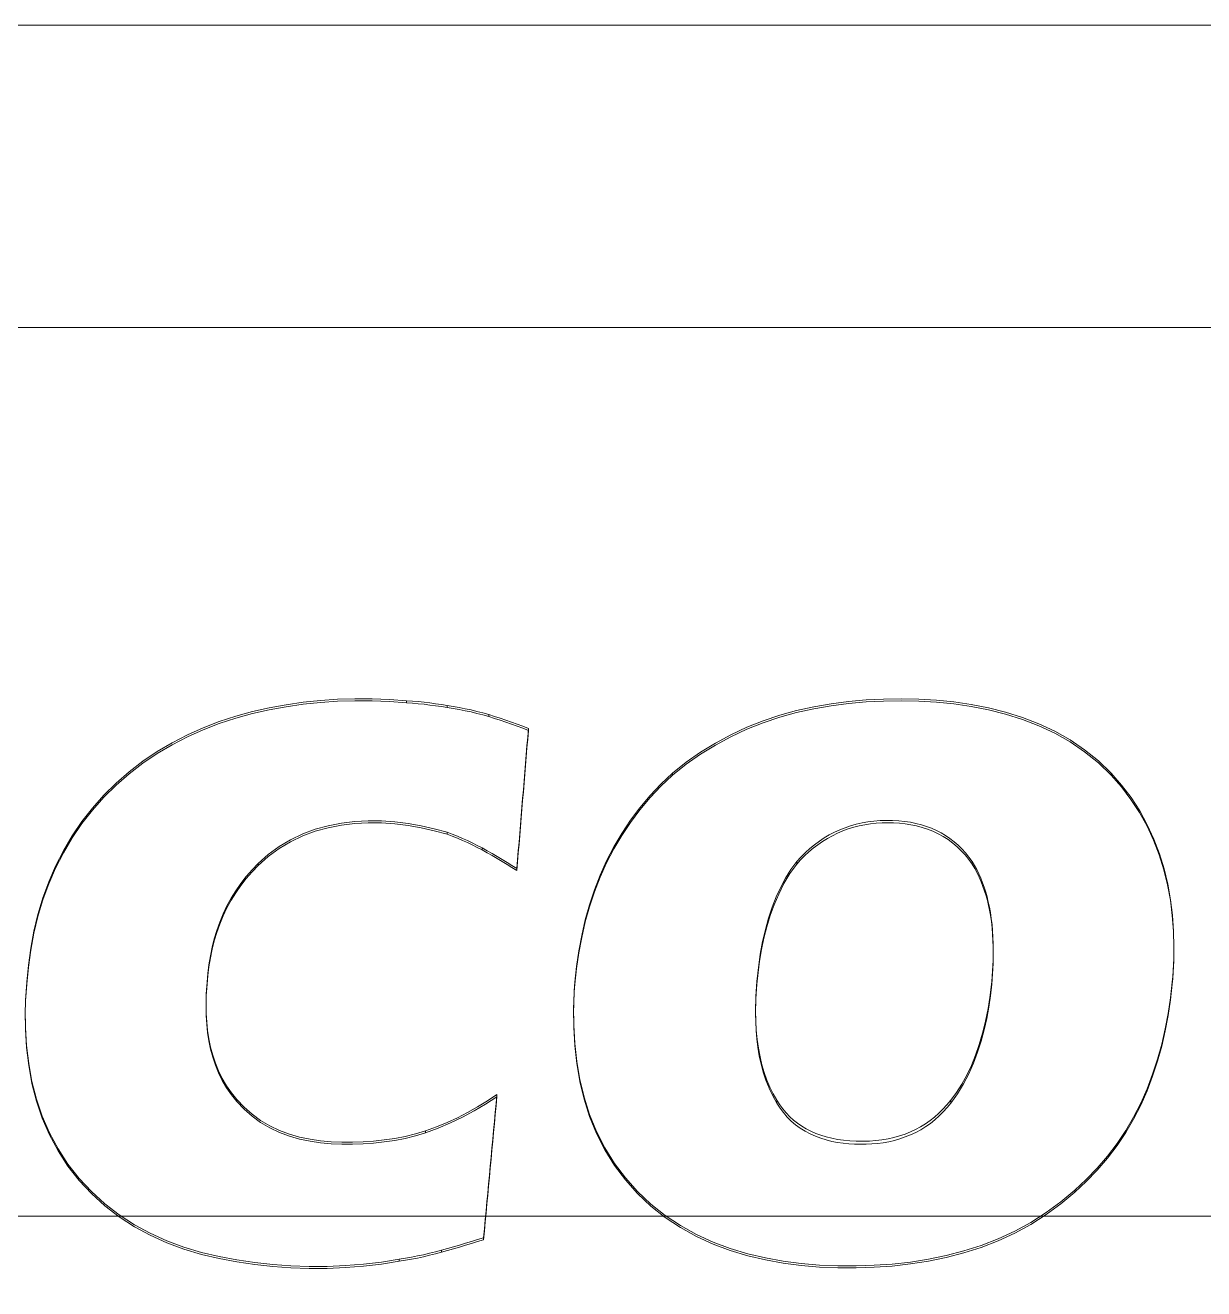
# Model space of a CAD drawing. Header units: millimetres. Extents: x 42151 to 59780, y 37376 to 44547.
# Drawn here: x 47183.6 to 47190.23, y 42699.84 to 42706.95 of the extents above; entities that cross this region are included whole.
import ezdxf

# ---------------------------------------------------------------- set-up
doc = ezdxf.new("R2010")
doc.units = ezdxf.units.MM
doc.set_wipeout_variables(frame=1)
doc.layers.add('! NO PLOT !', color=7, linetype='Continuous', true_color=0xff75dd, plot=False)
doc.layers.add('000-PI-Oprema', color=30, linetype='Continuous', lineweight=5)
doc.layers.add('004-PI-DIN Šina', color=3, linetype='Continuous')

# ---------------------------------------------------------------- blocks, each defined once
blk = doc.blocks.new('*U153')
at = {"layer": '004-PI-DIN Šina'}
blk.add_lwpolyline([(380, -17.5), (380, 17.5), (0, 17.5), (0, -17.5)], close=True, dxfattribs=at)
blk = doc.blocks.new('93444012 - Socomec')
blk.add_wipeout([(49752.7718, 45329.6339), (49959.4718, 45329.6339), (49959.4718, 45389.3339), (50071.4718, 45389.3339), (50071.4718, 45374.3339), (50074.4718, 45367.4057), (50074.4718, 45167.2621), (50071.4809, 45160.7483), (50071.4809, 45144.3339), (50022.0518, 45144.3339), (50022.0518, 45130.5339), (49981.4118, 45130.5339), (49981.4118, 45144.3339), (49959.4718, 45144.3339), (49959.4718, 45205.0339), (49752.7718, 45205.0339), (49752.7718, 45239.9339), (49751.4718, 45240.7339), (49751.4718, 45293.9339), (49752.7718, 45294.7339)]).dxf.layer = '! NO PLOT !'
at = {"layer": '000-PI-Oprema'}
for p, q in [((49764.4718, 45291.5339), (49776.1718, 45291.5339)), ((49751.4718, 45289.8339), (49959.4718, 45289.8339)), ((49766.5553, 45287.7414), (49766.6525, 45287.7444)), ((49766.6525, 45287.7444), (49766.7497, 45287.7441)), ((49769.6279, 45287.7427), (49769.7269, 45287.7444)), ((49769.7269, 45287.7444), (49769.826, 45287.7424)), ((49766.076, 45287.6722), (49766.1704, 45287.6935)), ((49766.076, 45287.6609), (49766.1704, 45287.6823)), ((49766.1704, 45287.6935), (49766.2657, 45287.711)), ((49766.1704, 45287.6823), (49766.2657, 45287.6997)), ((49766.2657, 45287.711), (49766.3617, 45287.7247)), ((49766.2657, 45287.6997), (49766.3617, 45287.7135)), ((49766.3617, 45287.7247), (49766.4583, 45287.7348)), ((49766.3617, 45287.7135), (49766.4583, 45287.7236)), ((49766.4583, 45287.7348), (49766.5553, 45287.7414)), ((49766.4583, 45287.7236), (49766.5553, 45287.7301)), ((49766.5553, 45287.7301), (49766.6525, 45287.7332)), ((49766.6525, 45287.7332), (49766.7497, 45287.7328)), ((49766.7497, 45287.7441), (49766.8467, 45287.7404)), ((49766.7497, 45287.7328), (49766.8467, 45287.7291)), ((49766.8467, 45287.7404), (49766.9432, 45287.7335)), ((49766.8467, 45287.7291), (49766.9432, 45287.7222)), ((49766.9432, 45287.7335), (49766.976, 45287.731)), ((49766.9432, 45287.7222), (49766.9432, 45287.7335)), ((49766.9432, 45287.7222), (49766.976, 45287.7198)), ((49766.976, 45287.731), (49767.0087, 45287.7281)), ((49766.976, 45287.7198), (49767.0087, 45287.7168)), ((49767.0087, 45287.7281), (49767.0414, 45287.7246)), ((49767.0087, 45287.7168), (49767.0414, 45287.7133)), ((49767.0414, 45287.7246), (49767.0741, 45287.7206)), ((49767.0414, 45287.7133), (49767.0741, 45287.7093)), ((49767.0741, 45287.7206), (49767.1067, 45287.7162)), ((49767.0741, 45287.7093), (49767.1067, 45287.7049)), ((49767.1067, 45287.7162), (49767.1393, 45287.7114)), ((49767.1067, 45287.7049), (49767.1393, 45287.7002)), ((49767.1393, 45287.7114), (49767.1718, 45287.7063)), ((49767.1393, 45287.7002), (49767.1718, 45287.6951)), ((49767.1718, 45287.7063), (49767.2056, 45287.7011)), ((49767.1718, 45287.6951), (49767.1718, 45287.7063)), ((49767.1718, 45287.6951), (49767.2056, 45287.6898)), ((49767.2056, 45287.7011), (49767.2393, 45287.6952)), ((49767.2056, 45287.6898), (49767.2393, 45287.6839)), ((49767.2393, 45287.6952), (49767.2728, 45287.6886)), ((49767.2393, 45287.6839), (49767.2728, 45287.6773)), ((49767.2728, 45287.6886), (49767.3062, 45287.6813)), ((49767.2728, 45287.6773), (49767.3062, 45287.6701)), ((49767.3062, 45287.6813), (49767.3395, 45287.6734)), ((49767.3395, 45287.6734), (49767.3726, 45287.6647)), ((49769.0429, 45287.6512), (49769.1383, 45287.6775)), ((49769.1383, 45287.6775), (49769.235, 45287.699)), ((49769.1383, 45287.6662), (49769.235, 45287.6878)), ((49769.235, 45287.699), (49769.3326, 45287.7161)), ((49769.235, 45287.6878), (49769.3326, 45287.7048)), ((49769.3326, 45287.7161), (49769.4308, 45287.7288)), ((49769.3326, 45287.7048), (49769.4308, 45287.7176)), ((49769.4308, 45287.7288), (49769.5291, 45287.7375)), ((49769.4308, 45287.7176), (49769.5291, 45287.7263)), ((49769.5291, 45287.7375), (49769.6279, 45287.7427)), ((49769.5291, 45287.7263), (49769.6279, 45287.7314)), ((49769.6279, 45287.7314), (49769.7269, 45287.7331)), ((49769.7269, 45287.7331), (49769.826, 45287.7312)), ((49769.826, 45287.7424), (49769.9249, 45287.7365)), ((49769.826, 45287.7312), (49769.9249, 45287.7253)), ((49769.9249, 45287.7365), (49770.0234, 45287.7265)), ((49769.9249, 45287.7253), (49770.0234, 45287.7153)), ((49770.0234, 45287.7265), (49770.1212, 45287.7122)), ((49770.0234, 45287.7153), (49770.1212, 45287.701)), ((49770.1212, 45287.7122), (49770.218, 45287.6933)), ((49770.1212, 45287.701), (49770.218, 45287.6821)), ((49770.218, 45287.6933), (49770.3141, 45287.6692)), ((49770.218, 45287.6821), (49770.3141, 45287.658)), ((49765.7986, 45287.581), (49765.8896, 45287.616)), ((49765.7986, 45287.5697), (49765.8896, 45287.6048)), ((49765.8896, 45287.616), (49765.9822, 45287.6464)), ((49765.8896, 45287.6048), (49765.9822, 45287.6352)), ((49765.9822, 45287.6464), (49766.076, 45287.6722)), ((49765.9822, 45287.6352), (49766.076, 45287.6609)), ((49767.3062, 45287.6701), (49767.3395, 45287.6621)), ((49767.3395, 45287.6621), (49767.3726, 45287.6535)), ((49767.3726, 45287.6647), (49767.4055, 45287.6554)), ((49767.3726, 45287.6535), (49767.4055, 45287.6442)), ((49767.4055, 45287.6554), (49767.4378, 45287.6455)), ((49767.4055, 45287.6442), (49767.4055, 45287.6554)), ((49767.4055, 45287.6442), (49767.4378, 45287.6342)), ((49767.4378, 45287.6455), (49767.47, 45287.6352)), ((49767.4378, 45287.6342), (49767.47, 45287.6239)), ((49767.47, 45287.6352), (49767.5021, 45287.6245)), ((49767.47, 45287.6239), (49767.5021, 45287.6133)), ((49767.5021, 45287.6245), (49767.5341, 45287.6134)), ((49767.5021, 45287.6133), (49767.5341, 45287.6021)), ((49767.5341, 45287.6134), (49767.5659, 45287.6018)), ((49767.5341, 45287.6021), (49767.5659, 45287.5906)), ((49768.8578, 45287.5838), (49768.9493, 45287.62)), ((49768.8578, 45287.5725), (49768.9493, 45287.6088)), ((49768.9493, 45287.62), (49769.0429, 45287.6512)), ((49768.9493, 45287.6088), (49769.0429, 45287.64)), ((49769.0429, 45287.64), (49769.1383, 45287.6662)), ((49770.3141, 45287.6692), (49770.4088, 45287.6393)), ((49770.3141, 45287.658), (49770.4088, 45287.6281)), ((49770.4088, 45287.6393), (49770.5013, 45287.6035)), ((49770.4088, 45287.6281), (49770.5013, 45287.5922)), ((49770.5013, 45287.6035), (49770.5908, 45287.5613)), ((49765.6236, 45287.4966), (49765.7098, 45287.5412)), ((49765.7098, 45287.5412), (49765.7986, 45287.581)), ((49765.7098, 45287.53), (49765.7986, 45287.5697)), ((49767.5659, 45287.6018), (49767.5975, 45287.5898)), ((49767.5659, 45287.5906), (49767.5975, 45287.5786)), ((49767.5975, 45287.5898), (49767.6289, 45287.5773)), ((49767.5975, 45287.5786), (49767.6289, 45287.5661)), ((49767.6289, 45287.5661), (49767.6289, 45287.5773)), ((49768.6812, 45287.4954), (49768.7683, 45287.5422)), ((49768.6812, 45287.4842), (49768.7683, 45287.531)), ((49768.7683, 45287.5422), (49768.8578, 45287.5838)), ((49768.7683, 45287.531), (49768.8578, 45287.5725)), ((49770.5013, 45287.5922), (49770.5908, 45287.5501)), ((49770.5908, 45287.5613), (49770.6767, 45287.5125)), ((49770.5908, 45287.5501), (49770.6767, 45287.5012)), ((49765.5403, 45287.4471), (49765.6236, 45287.4966)), ((49765.5403, 45287.4358), (49765.6236, 45287.4854)), ((49765.6236, 45287.4854), (49765.7098, 45287.53)), ((49768.597, 45287.4437), (49768.6812, 45287.4954)), ((49768.597, 45287.4325), (49768.6812, 45287.4842)), ((49770.6767, 45287.5125), (49770.7588, 45287.4567)), ((49770.6767, 45287.5012), (49770.7588, 45287.4454)), ((49765.3825, 45287.3333), (49765.4597, 45287.3926)), ((49765.4597, 45287.3926), (49765.5403, 45287.4471)), ((49765.4597, 45287.3813), (49765.5403, 45287.4358)), ((49768.5162, 45287.3872), (49768.597, 45287.4437)), ((49768.5162, 45287.376), (49768.597, 45287.4325)), ((49770.7588, 45287.4567), (49770.8361, 45287.3944)), ((49770.7588, 45287.4454), (49770.8361, 45287.3832)), ((49770.8361, 45287.3944), (49770.9077, 45287.3261)), ((49765.3091, 45287.2695), (49765.3825, 45287.3333)), ((49765.3091, 45287.2583), (49765.3825, 45287.322)), ((49765.3825, 45287.322), (49765.4597, 45287.3813)), ((49768.3747, 45287.2647), (49768.4392, 45287.3261)), ((49768.4392, 45287.3261), (49768.5162, 45287.3872)), ((49768.4392, 45287.3149), (49768.5162, 45287.376)), ((49768.4392, 45287.3149), (49768.4392, 45287.3261)), ((49770.8361, 45287.3832), (49770.9077, 45287.3149)), ((49770.9077, 45287.3261), (49770.9663, 45287.2592)), ((49770.9077, 45287.3149), (49770.9077, 45287.3261)), ((49765.2399, 45287.2015), (49765.3091, 45287.2695)), ((49765.2399, 45287.1903), (49765.3091, 45287.2583)), ((49768.3135, 45287.1998), (49768.3747, 45287.2647)), ((49768.3135, 45287.1885), (49768.3747, 45287.2535)), ((49768.3747, 45287.2535), (49768.4392, 45287.3149)), ((49770.9077, 45287.3149), (49770.9657, 45287.2487)), ((49770.9657, 45287.2487), (49771.019, 45287.1784)), ((49770.9663, 45287.2592), (49771.0201, 45287.1881)), ((49765.1755, 45287.1294), (49765.2399, 45287.2015)), ((49765.1755, 45287.1182), (49765.2399, 45287.1903)), ((49768.2561, 45287.1316), (49768.3135, 45287.1998)), ((49768.2561, 45287.1203), (49768.3135, 45287.1885)), ((49771.019, 45287.1784), (49771.0673, 45287.1046)), ((49771.0201, 45287.1881), (49771.0688, 45287.1134)), ((49765.1158, 45287.053), (49765.1755, 45287.1294)), ((49765.1158, 45287.0418), (49765.1755, 45287.1182)), ((49768.2027, 45287.0604), (49768.2561, 45287.1316)), ((49768.2027, 45287.0491), (49768.2561, 45287.1203)), ((49771.0673, 45287.1046), (49771.11, 45287.0277)), ((49771.0688, 45287.1134), (49771.1117, 45287.0357)), ((49765.0612, 45286.9728), (49765.1158, 45287.053)), ((49765.0612, 45286.9615), (49765.1158, 45287.0418)), ((49766.5764, 45287.0442), (49766.5023, 45287.03)), ((49766.6515, 45287.0532), (49766.5764, 45287.0442)), ((49766.6515, 45287.042), (49766.5764, 45287.033)), ((49766.7269, 45287.0574), (49766.6515, 45287.0532)), ((49766.7269, 45287.0462), (49766.6515, 45287.042)), ((49766.8019, 45287.057), (49766.7269, 45287.0574)), ((49766.8019, 45287.0458), (49766.7269, 45287.0462)), ((49766.8768, 45287.0517), (49766.8019, 45287.057)), ((49766.8768, 45287.0404), (49766.8019, 45287.0458)), ((49766.9514, 45287.042), (49766.8768, 45287.0517)), ((49766.9514, 45287.0307), (49766.8768, 45287.0404)), ((49767.0255, 45287.0286), (49766.9514, 45287.042)), ((49768.154, 45286.9869), (49768.2027, 45287.0604)), ((49768.154, 45286.9756), (49768.2027, 45287.0491)), ((49769.4421, 45287.0297), (49769.4738, 45287.0387)), ((49769.4738, 45287.0387), (49769.5063, 45287.0461)), ((49769.4911, 45287.0292), (49769.5228, 45287.0357)), ((49769.5063, 45287.0461), (49769.5394, 45287.0519)), ((49769.5228, 45287.0357), (49769.5547, 45287.0406)), ((49769.5394, 45287.0519), (49769.5732, 45287.0562)), ((49769.5547, 45287.0406), (49769.5868, 45287.0441)), ((49769.5732, 45287.0562), (49769.6077, 45287.0589)), ((49769.5868, 45287.0441), (49769.6192, 45287.0461)), ((49769.6077, 45287.0589), (49769.6429, 45287.0601)), ((49769.6192, 45287.0461), (49769.6518, 45287.0469)), ((49769.6429, 45287.0601), (49769.6782, 45287.0596)), ((49769.6518, 45287.0469), (49769.6843, 45287.0462)), ((49769.6782, 45287.0596), (49769.7126, 45287.0577)), ((49769.6843, 45287.0462), (49769.7167, 45287.0441)), ((49769.7126, 45287.0577), (49769.746, 45287.0544)), ((49769.7167, 45287.0441), (49769.749, 45287.0406)), ((49769.746, 45287.0544), (49769.7784, 45287.0495)), ((49769.749, 45287.0406), (49769.781, 45287.0356)), ((49769.7784, 45287.0495), (49769.8097, 45287.0432)), ((49769.781, 45287.0356), (49769.8128, 45287.029)), ((49769.8097, 45287.0432), (49769.8401, 45287.0354)), ((49769.8401, 45287.0354), (49769.8695, 45287.0261)), ((49771.1117, 45287.0357), (49771.1488, 45286.9553)), ((49765.0118, 45286.8892), (49765.0612, 45286.9728)), ((49766.359, 45286.9839), (49766.2908, 45286.9514)), ((49766.359, 45286.9727), (49766.2908, 45286.9401)), ((49766.4297, 45287.0101), (49766.359, 45286.9839)), ((49766.4297, 45286.9988), (49766.359, 45286.9727)), ((49766.5023, 45287.03), (49766.4297, 45287.0101)), ((49766.5023, 45287.0187), (49766.4297, 45286.9988)), ((49766.5764, 45287.033), (49766.5023, 45287.0187)), ((49767.0255, 45287.0173), (49766.9514, 45287.0307)), ((49767.099, 45287.0122), (49767.0255, 45287.0286)), ((49767.099, 45287.0009), (49767.0255, 45287.0173)), ((49767.1718, 45286.9934), (49767.099, 45287.0122)), ((49767.1718, 45286.9821), (49767.099, 45287.0009)), ((49767.2005, 45286.9824), (49767.1718, 45286.9934)), ((49767.1718, 45286.9821), (49767.1718, 45286.9934)), ((49767.2005, 45286.9711), (49767.1718, 45286.9821)), ((49767.229, 45286.9709), (49767.2005, 45286.9824)), ((49767.229, 45286.9596), (49767.2005, 45286.9711)), ((49767.2573, 45286.9588), (49767.229, 45286.9709)), ((49768.1095, 45286.9106), (49768.154, 45286.9869)), ((49768.1095, 45286.8994), (49768.154, 45286.9756)), ((49769.2938, 45286.9613), (49769.3221, 45286.9781)), ((49769.3114, 45286.9583), (49769.3395, 45286.9739)), ((49769.3221, 45286.9781), (49769.351, 45286.9933)), ((49769.3395, 45286.9739), (49769.3685, 45286.988)), ((49769.351, 45286.9933), (49769.3807, 45287.007)), ((49769.3685, 45286.988), (49769.3982, 45287.0006)), ((49769.3807, 45287.007), (49769.4111, 45287.0191)), ((49769.3982, 45287.0006), (49769.4287, 45287.0117)), ((49769.4111, 45287.0191), (49769.4421, 45287.0297)), ((49769.4287, 45287.0117), (49769.4596, 45287.0212)), ((49769.4596, 45287.0212), (49769.4911, 45287.0292)), ((49769.8128, 45287.029), (49769.8442, 45287.0206)), ((49769.8442, 45287.0206), (49769.8751, 45287.0105)), ((49769.8695, 45287.0261), (49769.8979, 45287.0154)), ((49769.8751, 45287.0105), (49769.9054, 45286.9987)), ((49769.8979, 45287.0154), (49769.9252, 45287.0032)), ((49769.9054, 45286.9987), (49769.9347, 45286.9849)), ((49769.9252, 45287.0032), (49769.9516, 45286.9896)), ((49769.9347, 45286.9849), (49769.963, 45286.9694)), ((49769.9516, 45286.9896), (49769.9769, 45286.9744)), ((49769.963, 45286.9694), (49769.9903, 45286.9519)), ((49769.9769, 45286.9744), (49770.0013, 45286.9579)), ((49771.11, 45287.0277), (49771.147, 45286.9484)), ((49765.0118, 45286.8779), (49765.0612, 45286.9615)), ((49766.226, 45286.9127), (49766.1653, 45286.8678)), ((49766.226, 45286.9014), (49766.1653, 45286.8565)), ((49766.2908, 45286.9514), (49766.226, 45286.9127)), ((49766.2908, 45286.9401), (49766.226, 45286.9014)), ((49767.2573, 45286.9476), (49767.229, 45286.9596)), ((49767.2854, 45286.9462), (49767.2573, 45286.9588)), ((49767.2854, 45286.935), (49767.2573, 45286.9476)), ((49767.3132, 45286.9331), (49767.2854, 45286.9462)), ((49767.3132, 45286.9218), (49767.2854, 45286.935)), ((49767.3407, 45286.9194), (49767.3132, 45286.9331)), ((49767.3407, 45286.9081), (49767.3132, 45286.9218)), ((49767.368, 45286.9051), (49767.3407, 45286.9194)), ((49767.368, 45286.8938), (49767.3407, 45286.9081)), ((49767.3679, 45286.8938), (49767.3679, 45286.9051)), ((49767.3963, 45286.8892), (49767.368, 45286.9051)), ((49767.3963, 45286.878), (49767.368, 45286.8938)), ((49768.0691, 45286.8319), (49768.1095, 45286.9106)), ((49768.0691, 45286.8206), (49768.1095, 45286.8994)), ((49769.1876, 45286.8785), (49769.2131, 45286.9016)), ((49769.2071, 45286.8824), (49769.2318, 45286.9032)), ((49769.2131, 45286.9016), (49769.2393, 45286.923)), ((49769.2318, 45286.9032), (49769.2575, 45286.9229)), ((49769.2393, 45286.923), (49769.2662, 45286.9429)), ((49769.2575, 45286.9229), (49769.284, 45286.9413)), ((49769.2662, 45286.9429), (49769.2938, 45286.9613)), ((49769.284, 45286.9413), (49769.3114, 45286.9583)), ((49769.9903, 45286.9519), (49770.0164, 45286.9327)), ((49770.0013, 45286.9579), (49770.0247, 45286.9398)), ((49770.0164, 45286.9327), (49770.0412, 45286.9118)), ((49770.0247, 45286.9398), (49770.047, 45286.9203)), ((49770.0412, 45286.9118), (49770.0647, 45286.8894)), ((49770.047, 45286.9203), (49770.0684, 45286.8994)), ((49770.0684, 45286.8994), (49770.0887, 45286.877)), ((49771.147, 45286.9484), (49771.1784, 45286.8665)), ((49771.1488, 45286.9553), (49771.1803, 45286.8724)), ((49764.9678, 45286.8028), (49765.0118, 45286.8892)), ((49764.9678, 45286.7916), (49765.0118, 45286.8779)), ((49766.1653, 45286.8678), (49766.109, 45286.8168)), ((49766.1653, 45286.8565), (49766.109, 45286.8055)), ((49767.4246, 45286.8731), (49767.3963, 45286.8892)), ((49767.4246, 45286.8619), (49767.3963, 45286.878)), ((49767.4527, 45286.8568), (49767.4246, 45286.8731)), ((49767.4527, 45286.8456), (49767.4246, 45286.8619)), ((49767.4807, 45286.8403), (49767.4527, 45286.8568)), ((49767.4807, 45286.8291), (49767.4527, 45286.8456)), ((49767.5087, 45286.8236), (49767.4807, 45286.8403)), ((49767.5087, 45286.8124), (49767.4807, 45286.8291)), ((49767.5364, 45286.8067), (49767.5087, 45286.8236)), ((49768.0328, 45286.751), (49768.0691, 45286.8319)), ((49768.0328, 45286.7398), (49768.0691, 45286.8206)), ((49769.1064, 45286.7829), (49769.1387, 45286.8279)), ((49769.1387, 45286.8279), (49769.1628, 45286.854)), ((49769.1387, 45286.814), (49769.1604, 45286.8377)), ((49769.1387, 45286.814), (49769.1387, 45286.8279)), ((49769.1604, 45286.8377), (49769.1832, 45286.8605)), ((49769.1628, 45286.854), (49769.1876, 45286.8785)), ((49769.1832, 45286.8605), (49769.2071, 45286.8824)), ((49770.0647, 45286.8894), (49770.0866, 45286.8657)), ((49770.0866, 45286.8657), (49770.1072, 45286.8405)), ((49770.0887, 45286.877), (49770.108, 45286.8532)), ((49770.1072, 45286.8405), (49770.1264, 45286.814)), ((49770.108, 45286.8532), (49770.1264, 45286.8279)), ((49770.1264, 45286.814), (49770.1264, 45286.8279)), ((49770.1264, 45286.8279), (49770.1395, 45286.8058)), ((49771.1784, 45286.8665), (49771.2046, 45286.7826)), ((49771.1803, 45286.8724), (49771.2063, 45286.7875)), ((49764.9296, 45286.7142), (49764.9678, 45286.8028)), ((49764.9296, 45286.703), (49764.9678, 45286.7916)), ((49766.074, 45286.7814), (49766.041, 45286.7441)), ((49766.074, 45286.7702), (49766.041, 45286.7328)), ((49766.109, 45286.8168), (49766.074, 45286.7814)), ((49766.109, 45286.8055), (49766.074, 45286.7702)), ((49766.109, 45286.8055), (49766.109, 45286.8168)), ((49767.5364, 45286.7955), (49767.5087, 45286.8124)), ((49767.5641, 45286.7896), (49767.5364, 45286.8067)), ((49767.5641, 45286.7784), (49767.5364, 45286.7955)), ((49767.5641, 45286.7784), (49767.5641, 45286.7896)), ((49768.0006, 45286.6685), (49768.0328, 45286.751)), ((49769.0672, 45286.7044), (49769.1009, 45286.7606)), ((49769.0764, 45286.7348), (49769.1064, 45286.7829)), ((49769.1009, 45286.7606), (49769.1387, 45286.814)), ((49770.1264, 45286.814), (49770.1406, 45286.79)), ((49770.1395, 45286.8058), (49770.1519, 45286.7829)), ((49770.1406, 45286.79), (49770.1537, 45286.7654)), ((49770.1519, 45286.7829), (49770.1634, 45286.7592)), ((49770.1537, 45286.7654), (49770.1657, 45286.7403)), ((49770.1634, 45286.7592), (49770.1743, 45286.7348)), ((49771.2046, 45286.7826), (49771.2256, 45286.6973)), ((49771.2063, 45286.7875), (49771.2271, 45286.7012)), ((49764.8968, 45286.6235), (49764.9296, 45286.7142)), ((49764.8968, 45286.6122), (49764.9296, 45286.703)), ((49766.0102, 45286.7049), (49765.9816, 45286.6642)), ((49766.0102, 45286.6937), (49765.9816, 45286.6529)), ((49766.041, 45286.7441), (49766.0102, 45286.7049)), ((49766.041, 45286.7328), (49766.0102, 45286.6937)), ((49768.0006, 45286.6573), (49768.0328, 45286.7398)), ((49769.0236, 45286.6292), (49769.0488, 45286.6836)), ((49769.0374, 45286.6459), (49769.0672, 45286.7044)), ((49769.0488, 45286.6836), (49769.0764, 45286.7348)), ((49770.1657, 45286.7403), (49770.1768, 45286.7147)), ((49770.1743, 45286.7348), (49770.1843, 45286.7096)), ((49770.1768, 45286.7147), (49770.1869, 45286.6886)), ((49770.1843, 45286.7096), (49770.1936, 45286.6836)), ((49770.1869, 45286.6886), (49770.196, 45286.6623)), ((49770.1936, 45286.6836), (49770.2022, 45286.6568)), ((49771.2256, 45286.6973), (49771.2414, 45286.6111)), ((49771.2271, 45286.7012), (49771.2426, 45286.614)), ((49764.8692, 45286.5308), (49764.8968, 45286.6235)), ((49764.8692, 45286.5195), (49764.8968, 45286.6122)), ((49765.9557, 45286.6221), (49765.9321, 45286.5786)), ((49765.9557, 45286.6109), (49765.9321, 45286.5674)), ((49765.9816, 45286.6642), (49765.9557, 45286.6221)), ((49765.9816, 45286.6529), (49765.9557, 45286.6109)), ((49767.9727, 45286.5847), (49768.0006, 45286.6685)), ((49767.9727, 45286.5735), (49768.0006, 45286.6573)), ((49769.0008, 45286.5715), (49769.0236, 45286.6292)), ((49769.0116, 45286.5857), (49769.0374, 45286.6459)), ((49770.196, 45286.6623), (49770.2042, 45286.6357)), ((49770.2022, 45286.6568), (49770.21, 45286.6292)), ((49770.2042, 45286.6357), (49770.2116, 45286.6088)), ((49770.21, 45286.6292), (49770.217, 45286.6007)), ((49770.2116, 45286.6088), (49770.2181, 45286.5817)), ((49771.2414, 45286.6111), (49771.2524, 45286.5241)), ((49771.2426, 45286.614), (49771.2533, 45286.526)), ((49765.9321, 45286.5786), (49765.9109, 45286.5339)), ((49765.9321, 45286.5674), (49765.9109, 45286.5226)), ((49767.9489, 45286.4998), (49767.9727, 45286.5847)), ((49767.9489, 45286.4885), (49767.9727, 45286.5735)), ((49768.9803, 45286.5105), (49769.0008, 45286.5715)), ((49768.9893, 45286.5241), (49769.0116, 45286.5857)), ((49770.217, 45286.6007), (49770.2232, 45286.5715)), ((49770.2181, 45286.5817), (49770.2238, 45286.5545)), ((49770.2232, 45286.5715), (49770.2287, 45286.5414)), ((49770.2238, 45286.5545), (49770.2287, 45286.5271)), ((49770.2287, 45286.5271), (49770.2287, 45286.5414)), ((49770.2287, 45286.5414), (49770.2337, 45286.5082)), ((49764.8465, 45286.4366), (49764.8692, 45286.5308)), ((49764.8465, 45286.4253), (49764.8692, 45286.5195)), ((49765.8919, 45286.488), (49765.8753, 45286.4413)), ((49765.8919, 45286.4768), (49765.8753, 45286.4301)), ((49765.9109, 45286.5339), (49765.8919, 45286.488)), ((49765.9109, 45286.5226), (49765.8919, 45286.4768)), ((49767.9288, 45286.4132), (49767.9489, 45286.4998)), ((49767.9288, 45286.4019), (49767.9489, 45286.4885)), ((49768.9623, 45286.446), (49768.9803, 45286.5105)), ((49768.9701, 45286.4613), (49768.9893, 45286.5241)), ((49770.2287, 45286.5271), (49770.234, 45286.4915)), ((49770.2337, 45286.5082), (49770.2378, 45286.474)), ((49770.234, 45286.4915), (49770.2382, 45286.4559)), ((49770.2378, 45286.474), (49770.2409, 45286.4389)), ((49771.2524, 45286.5241), (49771.259, 45286.4365)), ((49771.2533, 45286.526), (49771.2595, 45286.4374)), ((49764.8285, 45286.3413), (49764.8465, 45286.4366)), ((49764.8285, 45286.3301), (49764.8465, 45286.4253)), ((49765.861, 45286.394), (49765.8489, 45286.346)), ((49765.8753, 45286.4413), (49765.861, 45286.394)), ((49765.8753, 45286.4301), (49765.861, 45286.3827)), ((49767.9124, 45286.3258), (49767.9288, 45286.4132)), ((49767.9124, 45286.3145), (49767.9288, 45286.4019)), ((49768.9407, 45286.3334), (49768.954, 45286.3976)), ((49768.9466, 45286.3782), (49768.9623, 45286.446)), ((49768.954, 45286.3976), (49768.9701, 45286.4613)), ((49770.2382, 45286.4559), (49770.2412, 45286.4201)), ((49770.2409, 45286.4389), (49770.2431, 45286.4027)), ((49770.2412, 45286.4201), (49770.2433, 45286.3842)), ((49770.2431, 45286.4027), (49770.2444, 45286.3656)), ((49771.259, 45286.4365), (49771.2614, 45286.3485)), ((49771.2595, 45286.4374), (49771.2615, 45286.3485)), ((49764.8149, 45286.2454), (49764.8285, 45286.3413)), ((49764.8149, 45286.2342), (49764.8285, 45286.3301)), ((49765.8489, 45286.346), (49765.839, 45286.2973)), ((49765.8489, 45286.3348), (49765.839, 45286.2861)), ((49765.861, 45286.3827), (49765.8489, 45286.3348)), ((49767.8995, 45286.2377), (49767.9124, 45286.3258)), ((49768.9299, 45286.2686), (49768.9407, 45286.3334)), ((49768.9336, 45286.3068), (49768.9466, 45286.3782)), ((49770.2433, 45286.3842), (49770.2445, 45286.3483)), ((49770.2444, 45286.3656), (49770.2448, 45286.3274)), ((49770.2445, 45286.3483), (49770.2448, 45286.3124)), ((49770.2448, 45286.3274), (49770.2446, 45286.2997)), ((49770.2448, 45286.3249), (49770.2448, 45286.3274)), ((49770.2448, 45286.3225), (49770.2448, 45286.3249)), ((49770.2448, 45286.32), (49770.2448, 45286.3225)), ((49771.2615, 45286.3485), (49771.2612, 45286.3152)), ((49771.2615, 45286.3372), (49771.2612, 45286.304)), ((49771.2614, 45286.3485), (49771.2614, 45286.3466)), ((49771.2614, 45286.3466), (49771.2615, 45286.3448)), ((49771.2615, 45286.3468), (49771.2615, 45286.3487)), ((49771.2615, 45286.3449), (49771.2615, 45286.3468)), ((49771.2615, 45286.343), (49771.2615, 45286.3449)), ((49771.2615, 45286.3448), (49771.2615, 45286.3429)), ((49771.2615, 45286.3412), (49771.2615, 45286.343)), ((49771.2615, 45286.3429), (49771.2615, 45286.341)), ((49771.2615, 45286.3393), (49771.2615, 45286.3412)), ((49771.2615, 45286.341), (49771.2615, 45286.3391)), ((49771.2615, 45286.3374), (49771.2615, 45286.3393)), ((49771.2615, 45286.3391), (49771.2615, 45286.3372)), ((49765.839, 45286.2973), (49765.831, 45286.2482)), ((49765.839, 45286.2861), (49765.831, 45286.237)), ((49767.8995, 45286.2265), (49767.9124, 45286.3145)), ((49768.9215, 45286.2035), (49768.9299, 45286.2686)), ((49768.923, 45286.2318), (49768.9336, 45286.3068)), ((49770.2439, 45286.2542), (49770.2428, 45286.2252)), ((49770.244, 45286.2714), (49770.2429, 45286.2427)), ((49770.2446, 45286.2833), (49770.2439, 45286.2542)), ((49770.2446, 45286.2997), (49770.244, 45286.2714)), ((49770.2448, 45286.3124), (49770.2446, 45286.2833)), ((49770.2448, 45286.3175), (49770.2448, 45286.32)), ((49770.2448, 45286.3151), (49770.2448, 45286.3175)), ((49770.2448, 45286.3126), (49770.2448, 45286.3151)), ((49771.2604, 45286.282), (49771.2591, 45286.2487)), ((49771.2604, 45286.2707), (49771.2591, 45286.2375)), ((49771.2612, 45286.3152), (49771.2604, 45286.282)), ((49771.2612, 45286.304), (49771.2604, 45286.2707)), ((49764.8057, 45286.1494), (49764.8149, 45286.2454)), ((49764.8057, 45286.1381), (49764.8149, 45286.2342)), ((49765.8249, 45286.1989), (49765.8207, 45286.1494)), ((49765.8249, 45286.1876), (49765.8207, 45286.1381)), ((49765.831, 45286.2482), (49765.8249, 45286.1989)), ((49765.831, 45286.237), (49765.8249, 45286.1876)), ((49767.89, 45286.1494), (49767.8995, 45286.2377)), ((49767.89, 45286.1381), (49767.8995, 45286.2265)), ((49768.9152, 45286.1532), (49768.923, 45286.2318)), ((49768.9152, 45286.1381), (49768.9215, 45286.2035)), ((49770.2395, 45286.1836), (49770.2373, 45286.1532)), ((49770.2413, 45286.1961), (49770.2394, 45286.1671)), ((49770.2414, 45286.2134), (49770.2395, 45286.1836)), ((49770.2428, 45286.2252), (49770.2413, 45286.1961)), ((49770.2429, 45286.2427), (49770.2414, 45286.2134)), ((49771.255, 45286.1824), (49771.2523, 45286.1494)), ((49771.2573, 45286.2156), (49771.255, 45286.1824)), ((49771.2573, 45286.2043), (49771.255, 45286.1712)), ((49771.2591, 45286.2487), (49771.2573, 45286.2156)), ((49771.2591, 45286.2375), (49771.2573, 45286.2043)), ((49764.8019, 45286.0986), (49764.8037, 45286.124)), ((49764.8021, 45286.0911), (49764.8038, 45286.1146)), ((49764.8037, 45286.124), (49764.8057, 45286.1494)), ((49764.8038, 45286.1146), (49764.8057, 45286.1381)), ((49764.8057, 45286.1381), (49764.8057, 45286.1494)), ((49765.8189, 45286.1279), (49765.8174, 45286.1064)), ((49765.8189, 45286.1167), (49765.8174, 45286.0953)), ((49765.8207, 45286.1494), (49765.8189, 45286.1279)), ((49765.8207, 45286.1381), (49765.8189, 45286.1167)), ((49765.8207, 45286.1381), (49765.8207, 45286.1494)), ((49767.8869, 45286.103), (49767.8883, 45286.1262)), ((49767.8871, 45286.0955), (49767.8884, 45286.1168)), ((49767.8883, 45286.1262), (49767.89, 45286.1494)), ((49767.8884, 45286.1168), (49767.89, 45286.1381)), ((49767.8899, 45286.1381), (49767.8899, 45286.1494)), ((49768.9109, 45286.0964), (49768.9128, 45286.1246)), ((49768.911, 45286.0836), (49768.9129, 45286.1109)), ((49768.9128, 45286.1246), (49768.9152, 45286.1532)), ((49768.9129, 45286.1109), (49768.9152, 45286.1381)), ((49768.9152, 45286.1381), (49768.9152, 45286.1532)), ((49770.2373, 45286.1532), (49770.2277, 45286.0758)), ((49770.2373, 45286.1381), (49770.2295, 45286.0733)), ((49770.2394, 45286.1671), (49770.2373, 45286.1381)), ((49770.2373, 45286.1381), (49770.2373, 45286.1532)), ((49771.2523, 45286.1494), (49771.2422, 45286.0615)), ((49771.2523, 45286.1381), (49771.2422, 45286.0502)), ((49771.255, 45286.1712), (49771.2523, 45286.1381)), ((49771.2523, 45286.1381), (49771.2523, 45286.1494)), ((49764.7983, 45286.0222), (49764.7992, 45286.0477)), ((49764.7986, 45286.0204), (49764.7995, 45286.044)), ((49764.7992, 45286.0477), (49764.8004, 45286.0732)), ((49764.7995, 45286.044), (49764.8007, 45286.0675)), ((49764.8004, 45286.0732), (49764.8019, 45286.0986)), ((49764.8007, 45286.0675), (49764.8021, 45286.0911)), ((49765.8149, 45286.0419), (49765.8147, 45286.0203)), ((49765.8154, 45286.0634), (49765.8149, 45286.0419)), ((49765.8154, 45286.0523), (49765.8149, 45286.0308)), ((49765.8162, 45286.0849), (49765.8154, 45286.0634)), ((49765.8163, 45286.0738), (49765.8154, 45286.0523)), ((49765.8174, 45286.1064), (49765.8162, 45286.0849)), ((49765.8174, 45286.0953), (49765.8163, 45286.0738)), ((49767.8839, 45286.0337), (49767.8847, 45286.0567)), ((49767.8842, 45286.0318), (49767.885, 45286.0529)), ((49767.8847, 45286.0567), (49767.8857, 45286.0798)), ((49767.885, 45286.0529), (49767.886, 45286.0742)), ((49767.8857, 45286.0798), (49767.8869, 45286.103)), ((49767.886, 45286.0742), (49767.8871, 45286.0955)), ((49768.9076, 45286.0143), (49768.9083, 45286.0413)), ((49768.9083, 45286.0413), (49768.9094, 45286.0686)), ((49768.9084, 45286.0289), (49768.9095, 45286.0562)), ((49768.9094, 45286.0686), (49768.9109, 45286.0964)), ((49768.9095, 45286.0562), (49768.911, 45286.0836)), ((49770.2277, 45286.0758), (49770.2158, 45286.0017)), ((49770.2295, 45286.0733), (49770.2197, 45286.0087)), ((49771.2422, 45286.0615), (49771.2291, 45285.9739)), ((49771.2422, 45286.0502), (49771.2291, 45285.9627)), ((49764.7977, 45285.9968), (49764.7983, 45286.0222)), ((49764.7984, 45285.8943), (49764.7977, 45285.9968)), ((49764.7977, 45285.9874), (49764.7978, 45285.9893)), ((49764.7977, 45285.9855), (49764.7977, 45285.9874)), ((49764.7984, 45285.883), (49764.7977, 45285.9855)), ((49764.7978, 45285.993), (49764.7979, 45285.9949)), ((49764.7978, 45285.9912), (49764.7978, 45285.993)), ((49764.7978, 45285.9893), (49764.7978, 45285.9912)), ((49764.7979, 45285.9968), (49764.7986, 45286.0204)), ((49764.7979, 45285.9949), (49764.7979, 45285.9968)), ((49765.8149, 45286.0308), (49765.8147, 45286.0093)), ((49765.8147, 45286.0203), (49765.8156, 45285.9727)), ((49765.8147, 45286.0184), (49765.8147, 45286.0203)), ((49765.8147, 45286.0166), (49765.8147, 45286.0184)), ((49765.8147, 45286.0147), (49765.8147, 45286.0166)), ((49765.8147, 45286.0128), (49765.8147, 45286.0147)), ((49765.8147, 45286.0109), (49765.8147, 45286.0128)), ((49765.8147, 45286.0091), (49765.8147, 45286.0109)), ((49765.8147, 45286.0093), (49765.8156, 45285.9617)), ((49765.8156, 45285.9727), (49765.8184, 45285.9253)), ((49767.8831, 45285.9691), (49767.8831, 45285.9709)), ((49767.8831, 45285.9672), (49767.8831, 45285.9691)), ((49767.8831, 45285.9653), (49767.8831, 45285.9672)), ((49767.8834, 45286.0106), (49767.8839, 45286.0337)), ((49767.884, 45285.9081), (49767.8834, 45286.0106)), ((49767.8834, 45285.9994), (49767.8835, 45286.0013)), ((49767.884, 45285.8968), (49767.8834, 45285.9994)), ((49767.8835, 45286.005), (49767.8836, 45286.0069)), ((49767.8835, 45286.0031), (49767.8835, 45286.005)), ((49767.8835, 45286.0013), (49767.8835, 45286.0031)), ((49767.8836, 45286.0088), (49767.8837, 45286.0106)), ((49767.8836, 45286.0069), (49767.8836, 45286.0088)), ((49767.8837, 45286.0106), (49767.8842, 45286.0318)), ((49768.9074, 45285.9879), (49768.9076, 45286.0143)), ((49768.9074, 45285.9741), (49768.9076, 45286.0015)), ((49768.9084, 45285.9324), (49768.9074, 45285.9879)), ((49768.9074, 45285.9853), (49768.9074, 45285.9879)), ((49768.9074, 45285.9827), (49768.9074, 45285.9853)), ((49768.9074, 45285.9801), (49768.9074, 45285.9827)), ((49768.9074, 45285.9776), (49768.9074, 45285.9801)), ((49768.9074, 45285.975), (49768.9074, 45285.9776)), ((49768.9074, 45285.9724), (49768.9074, 45285.975)), ((49768.9081, 45285.9262), (49768.9074, 45285.9741)), ((49768.9076, 45286.0015), (49768.9084, 45286.0289)), ((49770.2158, 45286.0017), (49770.2015, 45285.9309)), ((49770.2197, 45286.0087), (49770.2078, 45285.9445)), ((49771.2291, 45285.9739), (49771.2127, 45285.887)), ((49765.8156, 45285.9617), (49765.8184, 45285.9143)), ((49765.8184, 45285.9253), (49765.8233, 45285.8783)), ((49765.8184, 45285.9143), (49765.8233, 45285.8672)), ((49767.8831, 45285.9634), (49767.8831, 45285.9653)), ((49767.8831, 45285.9616), (49767.8831, 45285.9634)), ((49767.8831, 45285.9597), (49767.8831, 45285.9616)), ((49767.8897, 45285.8054), (49767.884, 45285.9081)), ((49767.8897, 45285.7942), (49767.884, 45285.8968)), ((49768.9103, 45285.8785), (49768.9081, 45285.9262)), ((49768.9114, 45285.8789), (49768.9084, 45285.9324)), ((49770.2015, 45285.9309), (49770.185, 45285.8634)), ((49770.2078, 45285.9445), (49770.1935, 45285.8808)), ((49771.2291, 45285.9627), (49771.2127, 45285.8757)), ((49764.8046, 45285.7927), (49764.7984, 45285.8943)), ((49764.8046, 45285.7814), (49764.7984, 45285.883)), ((49765.8233, 45285.8783), (49765.8305, 45285.8313)), ((49765.8233, 45285.8672), (49765.8305, 45285.8203)), ((49765.8305, 45285.8313), (49765.8402, 45285.7848)), ((49768.9142, 45285.8308), (49768.9103, 45285.8785)), ((49768.9164, 45285.8274), (49768.9114, 45285.8789)), ((49768.92, 45285.7832), (49768.9142, 45285.8308)), ((49768.9233, 45285.7779), (49768.9164, 45285.8274)), ((49770.185, 45285.8634), (49770.1661, 45285.7993)), ((49770.1935, 45285.8808), (49770.1766, 45285.8178)), ((49771.2127, 45285.887), (49771.1928, 45285.8008)), ((49771.2127, 45285.8757), (49771.1928, 45285.7895)), ((49764.8167, 45285.6913), (49764.8046, 45285.7927)), ((49764.8167, 45285.6801), (49764.8046, 45285.7814)), ((49765.8305, 45285.8203), (49765.8401, 45285.7737)), ((49765.8401, 45285.7737), (49765.8523, 45285.7279)), ((49765.8402, 45285.7848), (49765.8524, 45285.739)), ((49767.9009, 45285.7034), (49767.8897, 45285.8054)), ((49767.9009, 45285.6921), (49767.8897, 45285.7942)), ((49768.9279, 45285.7359), (49768.92, 45285.7832)), ((49768.9323, 45285.7303), (49768.9233, 45285.7779)), ((49770.1569, 45285.7555), (49770.134, 45285.6944)), ((49770.1661, 45285.7993), (49770.1449, 45285.7385)), ((49770.1766, 45285.8178), (49770.1569, 45285.7555)), ((49771.1928, 45285.8008), (49771.1693, 45285.7161)), ((49771.1928, 45285.7895), (49771.1693, 45285.7048)), ((49764.8353, 45285.5909), (49764.8167, 45285.6913)), ((49765.8523, 45285.7279), (49765.8673, 45285.6829)), ((49765.8524, 45285.739), (49765.8673, 45285.6941)), ((49765.8673, 45285.6941), (49765.8851, 45285.6504)), ((49765.8673, 45285.6829), (49765.8851, 45285.6392)), ((49767.9183, 45285.6023), (49767.9009, 45285.7034)), ((49767.9183, 45285.5911), (49767.9009, 45285.6921)), ((49768.938, 45285.6891), (49768.9279, 45285.7359)), ((49768.9432, 45285.6846), (49768.9323, 45285.7303)), ((49768.9504, 45285.643), (49768.938, 45285.6891)), ((49768.9561, 45285.6409), (49768.9432, 45285.6846)), ((49770.134, 45285.6944), (49770.1077, 45285.6349)), ((49770.1449, 45285.7385), (49770.1215, 45285.681)), ((49771.1693, 45285.7161), (49771.1418, 45285.6325)), ((49771.1693, 45285.7048), (49771.1418, 45285.6212)), ((49764.8353, 45285.5796), (49764.8167, 45285.6801)), ((49765.8851, 45285.6504), (49765.9062, 45285.6077)), ((49765.8851, 45285.6392), (49765.9061, 45285.5965)), ((49768.9655, 45285.5976), (49768.9504, 45285.643)), ((49768.9711, 45285.5991), (49768.9561, 45285.6409)), ((49770.0958, 45285.627), (49770.0678, 45285.5764)), ((49770.1077, 45285.6349), (49770.0776, 45285.577)), ((49770.1215, 45285.681), (49770.0958, 45285.627)), ((49771.1418, 45285.6325), (49771.1102, 45285.5502)), ((49771.1418, 45285.6212), (49771.1102, 45285.5389)), ((49764.8607, 45285.4921), (49764.8353, 45285.5909)), ((49764.8607, 45285.4809), (49764.8353, 45285.5796)), ((49765.9061, 45285.5965), (49765.9304, 45285.5553)), ((49765.9062, 45285.6077), (49765.9304, 45285.5665)), ((49765.9304, 45285.5665), (49765.9577, 45285.5272)), ((49765.9304, 45285.5553), (49765.9577, 45285.516)), ((49767.9422, 45285.5029), (49767.9183, 45285.6023)), ((49767.9422, 45285.4917), (49767.9183, 45285.5911)), ((49768.9834, 45285.5532), (49768.9655, 45285.5976)), ((49768.988, 45285.5593), (49768.9711, 45285.5991)), ((49769.0041, 45285.5101), (49768.9834, 45285.5532)), ((49769.0069, 45285.5213), (49768.988, 45285.5593)), ((49770.0678, 45285.5764), (49770.0377, 45285.5292)), ((49770.0776, 45285.577), (49770.0436, 45285.5213)), ((49771.1102, 45285.5502), (49771.0745, 45285.4695)), ((49764.8933, 45285.3959), (49764.8607, 45285.4921)), ((49764.8933, 45285.3846), (49764.8607, 45285.4809)), ((49765.9577, 45285.5272), (49765.9879, 45285.4902)), ((49765.9577, 45285.516), (49765.9879, 45285.4789)), ((49765.9879, 45285.4902), (49766.0286, 45285.4466)), ((49765.9879, 45285.4789), (49765.9879, 45285.4902)), ((49765.9879, 45285.4789), (49766.0286, 45285.4353)), ((49767.3431, 45285.4479), (49767.398, 45285.4816)), ((49767.388, 45285.464), (49767.4504, 45285.5053)), ((49767.398, 45285.4816), (49767.4515, 45285.5174)), ((49767.4504, 45285.5053), (49767.4506, 45285.5055)), ((49767.4506, 45285.5055), (49767.4508, 45285.5056)), ((49767.4508, 45285.5056), (49767.451, 45285.5057)), ((49767.451, 45285.5057), (49767.4511, 45285.5058)), ((49767.4511, 45285.5058), (49767.4513, 45285.506)), ((49767.4513, 45285.506), (49767.4515, 45285.5061)), ((49767.4515, 45285.5061), (49767.4515, 45285.5174)), ((49767.9735, 45285.4051), (49767.9422, 45285.5029)), ((49767.9735, 45285.3939), (49767.9422, 45285.4917)), ((49769.0278, 45285.4687), (49769.0041, 45285.5101)), ((49769.0278, 45285.4854), (49769.0069, 45285.5213)), ((49769.044, 45285.4601), (49769.0278, 45285.4854)), ((49769.0278, 45285.4687), (49769.0278, 45285.4854)), ((49770.0053, 45285.4854), (49769.984, 45285.4593)), ((49770.0377, 45285.5292), (49770.0053, 45285.4854)), ((49770.0436, 45285.5213), (49770.0053, 45285.4687)), ((49770.0053, 45285.4687), (49770.0053, 45285.4854)), ((49771.0745, 45285.4695), (49771.0345, 45285.391)), ((49771.1102, 45285.5389), (49771.0745, 45285.4583)), ((49766.0286, 45285.4466), (49766.0735, 45285.4069)), ((49766.0286, 45285.4353), (49766.0735, 45285.3957)), ((49766.0735, 45285.4069), (49766.122, 45285.3717)), ((49767.2295, 45285.3872), (49767.2869, 45285.4164)), ((49767.2578, 45285.3899), (49767.3237, 45285.4255)), ((49767.2869, 45285.4164), (49767.3431, 45285.4479)), ((49767.3237, 45285.4255), (49767.388, 45285.464)), ((49768.0125, 45285.3097), (49767.9735, 45285.4051)), ((49769.0452, 45285.4416), (49769.0278, 45285.4687)), ((49769.0614, 45285.4362), (49769.044, 45285.4601)), ((49769.0645, 45285.4157), (49769.0452, 45285.4416)), ((49769.0801, 45285.4139), (49769.0614, 45285.4362)), ((49769.0856, 45285.3911), (49769.0645, 45285.4157)), ((49769.1001, 45285.393), (49769.0801, 45285.4139)), ((49769.9385, 45285.4119), (49769.9143, 45285.3905)), ((49769.9617, 45285.4348), (49769.9385, 45285.4119)), ((49769.9634, 45285.4198), (49769.9405, 45285.397)), ((49769.984, 45285.4593), (49769.9617, 45285.4348)), ((49769.985, 45285.4438), (49769.9634, 45285.4198)), ((49770.0053, 45285.4687), (49769.985, 45285.4438)), ((49771.0745, 45285.4583), (49771.0345, 45285.3797)), ((49764.9338, 45285.3024), (49764.8933, 45285.3959)), ((49764.9338, 45285.2911), (49764.8933, 45285.3846)), ((49766.0735, 45285.3957), (49766.122, 45285.3605)), ((49766.122, 45285.3717), (49766.1734, 45285.3414)), ((49766.122, 45285.3605), (49766.1734, 45285.3302)), ((49766.1734, 45285.3414), (49766.2277, 45285.3159)), ((49766.1734, 45285.3302), (49766.2277, 45285.3046)), ((49767.0506, 45285.3134), (49767.1112, 45285.3356)), ((49767.0506, 45285.3022), (49767.121, 45285.3282)), ((49767.1112, 45285.3356), (49767.1709, 45285.3602)), ((49767.121, 45285.3282), (49767.1901, 45285.3575)), ((49767.1709, 45285.3602), (49767.2295, 45285.3872)), ((49767.1901, 45285.3575), (49767.2578, 45285.3899)), ((49768.0125, 45285.2984), (49767.9735, 45285.3939)), ((49769.1084, 45285.3683), (49769.0856, 45285.3911)), ((49769.1213, 45285.3736), (49769.1001, 45285.393)), ((49769.1328, 45285.3473), (49769.1084, 45285.3683)), ((49769.1438, 45285.3557), (49769.1213, 45285.3736)), ((49769.1588, 45285.3282), (49769.1328, 45285.3473)), ((49769.1675, 45285.3393), (49769.1438, 45285.3557)), ((49769.1862, 45285.3109), (49769.1588, 45285.3282)), ((49769.1925, 45285.3243), (49769.1675, 45285.3393)), ((49769.8359, 45285.3359), (49769.8079, 45285.3208)), ((49769.863, 45285.3525), (49769.8359, 45285.3359)), ((49769.8649, 45285.3368), (49769.8376, 45285.3198)), ((49769.8892, 45285.3707), (49769.863, 45285.3525)), ((49769.8912, 45285.3554), (49769.8649, 45285.3368)), ((49769.9143, 45285.3905), (49769.8892, 45285.3707)), ((49769.9164, 45285.3755), (49769.8912, 45285.3554)), ((49769.9405, 45285.397), (49769.9164, 45285.3755)), ((49771.0345, 45285.391), (49770.9903, 45285.3149)), ((49771.0345, 45285.3797), (49770.9903, 45285.3037)), ((49764.9821, 45285.2122), (49764.9338, 45285.3024)), ((49764.9821, 45285.201), (49764.9338, 45285.2911)), ((49766.2277, 45285.3159), (49766.284, 45285.2949)), ((49766.2277, 45285.3046), (49766.284, 45285.2837)), ((49766.284, 45285.2949), (49766.3417, 45285.2783)), ((49766.284, 45285.2837), (49766.3417, 45285.267)), ((49766.3417, 45285.2783), (49766.4001, 45285.2658)), ((49766.3417, 45285.267), (49766.4001, 45285.2546)), ((49766.4001, 45285.2658), (49766.4591, 45285.257)), ((49766.4591, 45285.257), (49766.5186, 45285.2515)), ((49766.7578, 45285.2555), (49766.8173, 45285.2619)), ((49766.8173, 45285.2619), (49766.8765, 45285.2708)), ((49766.8173, 45285.2507), (49766.8765, 45285.2595)), ((49766.8765, 45285.2708), (49766.9353, 45285.2822)), ((49766.8765, 45285.2595), (49766.9353, 45285.271)), ((49766.9353, 45285.2822), (49766.9934, 45285.2964)), ((49766.9353, 45285.271), (49766.9934, 45285.2851)), ((49766.9934, 45285.2964), (49767.0506, 45285.3134)), ((49766.9934, 45285.2851), (49767.0506, 45285.3022)), ((49767.0506, 45285.3022), (49767.0506, 45285.3134)), ((49768.059, 45285.2177), (49768.0125, 45285.3097)), ((49768.059, 45285.2065), (49768.0125, 45285.2984)), ((49769.2147, 45285.2957), (49769.1862, 45285.3109)), ((49769.2187, 45285.3108), (49769.1925, 45285.3243)), ((49769.2441, 45285.2825), (49769.2147, 45285.2957)), ((49769.2462, 45285.2987), (49769.2187, 45285.3108)), ((49769.2742, 45285.2713), (49769.2441, 45285.2825)), ((49769.2749, 45285.2882), (49769.2462, 45285.2987)), ((49769.3051, 45285.2618), (49769.2742, 45285.2713)), ((49769.3049, 45285.279), (49769.2749, 45285.2882)), ((49769.3361, 45285.2714), (49769.3049, 45285.279)), ((49769.3365, 45285.2541), (49769.3051, 45285.2618)), ((49769.3685, 45285.2652), (49769.3361, 45285.2714)), ((49769.4022, 45285.2604), (49769.3685, 45285.2652)), ((49769.4371, 45285.2571), (49769.4022, 45285.2604)), ((49769.4733, 45285.2553), (49769.4371, 45285.2571)), ((49769.5476, 45285.256), (49769.5106, 45285.2549)), ((49769.5836, 45285.2587), (49769.5476, 45285.256)), ((49769.6186, 45285.2629), (49769.5836, 45285.2587)), ((49769.6526, 45285.2686), (49769.6186, 45285.2629)), ((49769.6856, 45285.276), (49769.6526, 45285.2686)), ((49769.6884, 45285.2595), (49769.657, 45285.2523)), ((49769.7177, 45285.2848), (49769.6856, 45285.276)), ((49769.7194, 45285.2682), (49769.6884, 45285.2595)), ((49769.7487, 45285.2952), (49769.7177, 45285.2848)), ((49769.75, 45285.2787), (49769.7194, 45285.2682)), ((49769.7788, 45285.3072), (49769.7487, 45285.2952)), ((49769.78, 45285.2908), (49769.75, 45285.2787)), ((49769.8079, 45285.3208), (49769.7788, 45285.3072)), ((49769.8092, 45285.3045), (49769.78, 45285.2908)), ((49769.8376, 45285.3198), (49769.8092, 45285.3045)), ((49770.9903, 45285.3149), (49770.9418, 45285.2419)), ((49770.9903, 45285.3037), (49770.9418, 45285.2306)), ((49765.0378, 45285.1264), (49764.9821, 45285.2122)), ((49765.0378, 45285.1152), (49764.9821, 45285.201)), ((49766.4001, 45285.2546), (49766.4591, 45285.2458)), ((49766.4591, 45285.2458), (49766.5186, 45285.2402)), ((49766.5186, 45285.2515), (49766.5785, 45285.2489)), ((49766.5186, 45285.2402), (49766.5785, 45285.2377)), ((49766.5785, 45285.2489), (49766.6384, 45285.2489)), ((49766.5785, 45285.2377), (49766.6384, 45285.2377)), ((49766.6384, 45285.2489), (49766.6982, 45285.2512)), ((49766.6384, 45285.2377), (49766.6982, 45285.24)), ((49766.6982, 45285.2512), (49766.7578, 45285.2555)), ((49766.6982, 45285.24), (49766.7578, 45285.2442)), ((49766.7578, 45285.2442), (49766.8173, 45285.2507)), ((49768.113, 45285.1304), (49768.059, 45285.2177)), ((49768.113, 45285.1191), (49768.059, 45285.2065)), ((49769.3682, 45285.248), (49769.3365, 45285.2541)), ((49769.4002, 45285.2434), (49769.3682, 45285.248)), ((49769.4323, 45285.2403), (49769.4002, 45285.2434)), ((49769.4644, 45285.2383), (49769.4323, 45285.2403)), ((49769.4966, 45285.2374), (49769.4644, 45285.2383)), ((49769.5106, 45285.2549), (49769.4733, 45285.2553)), ((49769.529, 45285.2378), (49769.4966, 45285.2374)), ((49769.5613, 45285.2394), (49769.529, 45285.2378)), ((49769.5934, 45285.2424), (49769.5613, 45285.2394)), ((49769.6254, 45285.2466), (49769.5934, 45285.2424)), ((49769.657, 45285.2523), (49769.6254, 45285.2466)), ((49770.9418, 45285.2419), (49770.8883, 45285.1712)), ((49770.9418, 45285.2306), (49770.8883, 45285.16)), ((49765.1005, 45285.0459), (49765.0378, 45285.1264)), ((49765.1005, 45285.0347), (49765.0378, 45285.1152)), ((49768.1745, 45285.0483), (49768.113, 45285.1304)), ((49768.1745, 45285.0371), (49768.113, 45285.1191)), ((49770.8883, 45285.1712), (49770.8304, 45285.1039)), ((49770.8883, 45285.16), (49770.8304, 45285.0926)), ((49765.1696, 45284.9716), (49765.1005, 45285.0459)), ((49768.2432, 45284.9716), (49768.1745, 45285.0483)), ((49770.8304, 45285.1039), (49770.7685, 45285.0401)), ((49770.8304, 45285.0926), (49770.7685, 45285.0288)), ((49765.1696, 45284.9604), (49765.1005, 45285.0347)), ((49768.2432, 45284.9603), (49768.1745, 45285.0371)), ((49770.703, 45284.9803), (49770.6251, 45284.9141)), ((49770.7685, 45285.0401), (49770.703, 45284.9803)), ((49770.7685, 45285.0288), (49770.703, 45284.9691)), ((49770.703, 45284.9691), (49770.703, 45284.9803)), ((49765.245, 45284.9031), (49765.1696, 45284.9716)), ((49765.245, 45284.8918), (49765.1696, 45284.9604)), ((49765.3261, 45284.8408), (49765.245, 45284.9031)), ((49768.3182, 45284.9008), (49768.2432, 45284.9716)), ((49768.3182, 45284.8896), (49768.2432, 45284.9603)), ((49768.3986, 45284.8369), (49768.3182, 45284.9008)), ((49770.6251, 45284.9141), (49770.5425, 45284.8533)), ((49770.6251, 45284.9029), (49770.5425, 45284.8421)), ((49770.703, 45284.9691), (49770.6251, 45284.9029)), ((49751.4718, 45284.8339), (50067.9718, 45284.8339)), ((49765.3261, 45284.8295), (49765.245, 45284.8918)), ((49765.4117, 45284.7852), (49765.3261, 45284.8408)), ((49765.4117, 45284.7739), (49765.3261, 45284.8295)), ((49768.3986, 45284.8256), (49768.3182, 45284.8896)), ((49768.4842, 45284.7801), (49768.3986, 45284.8369)), ((49770.5425, 45284.8533), (49770.4558, 45284.7982)), ((49770.5425, 45284.8421), (49770.4558, 45284.787)), ((49765.501, 45284.7367), (49765.4117, 45284.7852)), ((49765.501, 45284.7254), (49765.4117, 45284.7739)), ((49768.4842, 45284.7688), (49768.3986, 45284.8256)), ((49768.5744, 45284.7302), (49768.4842, 45284.7801)), ((49768.5744, 45284.719), (49768.4842, 45284.7688)), ((49770.4558, 45284.7982), (49770.3656, 45284.749)), ((49770.4558, 45284.787), (49770.3656, 45284.7377)), ((49765.5942, 45284.6948), (49765.501, 45284.7367)), ((49765.5942, 45284.6836), (49765.501, 45284.7254)), ((49765.6903, 45284.6593), (49765.5942, 45284.6948)), ((49767.3091, 45284.6906), (49767.2753, 45284.6804)), ((49767.3428, 45284.7011), (49767.3091, 45284.6906)), ((49767.3428, 45284.6899), (49767.3091, 45284.6794)), ((49767.3765, 45284.7117), (49767.3428, 45284.7011)), ((49767.3765, 45284.7005), (49767.3428, 45284.6899)), ((49767.3765, 45284.7005), (49767.3765, 45284.7117)), ((49768.6684, 45284.6872), (49768.5744, 45284.7302)), ((49768.6684, 45284.676), (49768.5744, 45284.719)), ((49770.2727, 45284.7059), (49770.1775, 45284.669)), ((49770.2727, 45284.6947), (49770.1775, 45284.6578)), ((49770.3656, 45284.749), (49770.2727, 45284.7059)), ((49770.3656, 45284.7377), (49770.2727, 45284.6947)), ((49765.6903, 45284.648), (49765.5942, 45284.6836)), ((49765.7885, 45284.6296), (49765.6903, 45284.6593)), ((49765.7885, 45284.6184), (49765.6903, 45284.648)), ((49765.8882, 45284.6056), (49765.7885, 45284.6296)), ((49765.8882, 45284.5943), (49765.7885, 45284.6184)), ((49767.0386, 45284.6163), (49767.0047, 45284.6091)), ((49767.0723, 45284.6242), (49767.0386, 45284.6163)), ((49767.1059, 45284.6328), (49767.0723, 45284.6242)), ((49767.1059, 45284.6215), (49767.0723, 45284.613)), ((49767.1393, 45284.642), (49767.1059, 45284.6328)), ((49767.1393, 45284.6308), (49767.1059, 45284.6215)), ((49767.1735, 45284.6511), (49767.1393, 45284.642)), ((49767.1393, 45284.6308), (49767.1393, 45284.642)), ((49767.1735, 45284.6399), (49767.1393, 45284.6308)), ((49767.2075, 45284.6606), (49767.1735, 45284.6511)), ((49767.2075, 45284.6493), (49767.1735, 45284.6399)), ((49767.2414, 45284.6703), (49767.2075, 45284.6606)), ((49767.2414, 45284.6591), (49767.2075, 45284.6493)), ((49767.2753, 45284.6804), (49767.2414, 45284.6703)), ((49767.2753, 45284.6691), (49767.2414, 45284.6591)), ((49767.3091, 45284.6794), (49767.2753, 45284.6691)), ((49768.7651, 45284.651), (49768.6684, 45284.6872)), ((49768.7651, 45284.6398), (49768.6684, 45284.676)), ((49768.8631, 45284.6216), (49768.7651, 45284.651)), ((49768.8631, 45284.6103), (49768.7651, 45284.6398)), ((49768.9624, 45284.598), (49768.8631, 45284.6216)), ((49770.08, 45284.6378), (49769.9807, 45284.6119)), ((49770.08, 45284.6265), (49769.9807, 45284.6007)), ((49770.1775, 45284.669), (49770.08, 45284.6378)), ((49770.1775, 45284.6578), (49770.08, 45284.6265)), ((49765.9886, 45284.5867), (49765.8882, 45284.6056)), ((49765.9886, 45284.5754), (49765.8882, 45284.5943)), ((49766.0892, 45284.572), (49765.9886, 45284.5867)), ((49766.0892, 45284.5607), (49765.9886, 45284.5754)), ((49766.1906, 45284.561), (49766.0892, 45284.572)), ((49766.1906, 45284.5498), (49766.0892, 45284.5607)), ((49766.2925, 45284.5538), (49766.1906, 45284.561)), ((49766.2925, 45284.5426), (49766.1906, 45284.5498)), ((49766.3946, 45284.5505), (49766.2925, 45284.5538)), ((49766.4969, 45284.5509), (49766.3946, 45284.5505)), ((49766.599, 45284.5551), (49766.4969, 45284.5509)), ((49766.7007, 45284.5632), (49766.599, 45284.5551)), ((49766.7007, 45284.552), (49766.599, 45284.5439)), ((49766.8019, 45284.5752), (49766.7007, 45284.5632)), ((49766.8019, 45284.5639), (49766.7007, 45284.552)), ((49766.9022, 45284.591), (49766.8019, 45284.5752)), ((49766.9022, 45284.5798), (49766.8019, 45284.5639)), ((49766.9365, 45284.5964), (49766.9022, 45284.591)), ((49766.9022, 45284.5798), (49766.9022, 45284.591)), ((49766.9365, 45284.5852), (49766.9022, 45284.5798)), ((49766.9706, 45284.6024), (49766.9365, 45284.5964)), ((49766.9706, 45284.5912), (49766.9365, 45284.5852)), ((49767.0047, 45284.6091), (49766.9706, 45284.6024)), ((49767.0047, 45284.5978), (49766.9706, 45284.5912)), ((49767.0386, 45284.6051), (49767.0047, 45284.5978)), ((49767.0723, 45284.613), (49767.0386, 45284.6051)), ((49768.9624, 45284.5867), (49768.8631, 45284.6103)), ((49769.063, 45284.5797), (49768.9624, 45284.598)), ((49769.063, 45284.5684), (49768.9624, 45284.5867)), ((49769.1647, 45284.5664), (49769.063, 45284.5797)), ((49769.1647, 45284.5551), (49769.063, 45284.5684)), ((49769.2671, 45284.5578), (49769.1647, 45284.5664)), ((49769.2671, 45284.5465), (49769.1647, 45284.5551)), ((49769.3698, 45284.5535), (49769.2671, 45284.5578)), ((49769.3698, 45284.5423), (49769.2671, 45284.5465)), ((49769.4724, 45284.5534), (49769.3698, 45284.5535)), ((49769.5748, 45284.5569), (49769.4724, 45284.5534)), ((49769.5748, 45284.5457), (49769.4724, 45284.5421)), ((49769.6767, 45284.564), (49769.5748, 45284.5569)), ((49769.6767, 45284.5528), (49769.5748, 45284.5457)), ((49769.7786, 45284.5753), (49769.6767, 45284.564)), ((49769.7786, 45284.5641), (49769.6767, 45284.5528)), ((49769.8801, 45284.5912), (49769.7786, 45284.5753)), ((49769.8801, 45284.5799), (49769.7786, 45284.5641)), ((49769.9807, 45284.6119), (49769.8801, 45284.5912)), ((49769.9807, 45284.6007), (49769.8801, 45284.5799)), ((49766.3946, 45284.5392), (49766.2925, 45284.5426)), ((49766.4969, 45284.5396), (49766.3946, 45284.5392)), ((49766.599, 45284.5439), (49766.4969, 45284.5396)), ((49769.4724, 45284.5421), (49769.3698, 45284.5423))]:
    blk.add_line(p, q, dxfattribs=at)
for centre, major_axis, ratio, start_param, end_param in [((49767.8148, 45267.3339), (16.2767, 199.9999), 0.009153, 1.47015, 1.474108), ((49767.8148, 45267.3339), (16.2686, 199.8999), 0.009153, 1.470156, 1.474116), ((49767.8543, 45267.3339), (18.4495, 199.9999), 0.010355, 1.480709, 1.484753), ((49767.8543, 45267.3339), (18.4403, 199.8999), 0.010355, 1.480719, 1.484766)]:
    blk.add_ellipse(centre, major_axis=major_axis, ratio=ratio, start_param=start_param, end_param=end_param, dxfattribs=at)

msp = doc.modelspace()

# ---------------------------------------------------------------- block references
msp.add_blockref('*U153', (47138.4454, 42682.7466))

# ---------------------------------------------------------------- next in the draw order: block references
at = {"layer": '000-PI-Oprema'}
msp.add_blockref('93444012 - Socomec', (-2581.2018, -2584.5873), dxfattribs=at)

doc.saveas('drawing.dxf')
